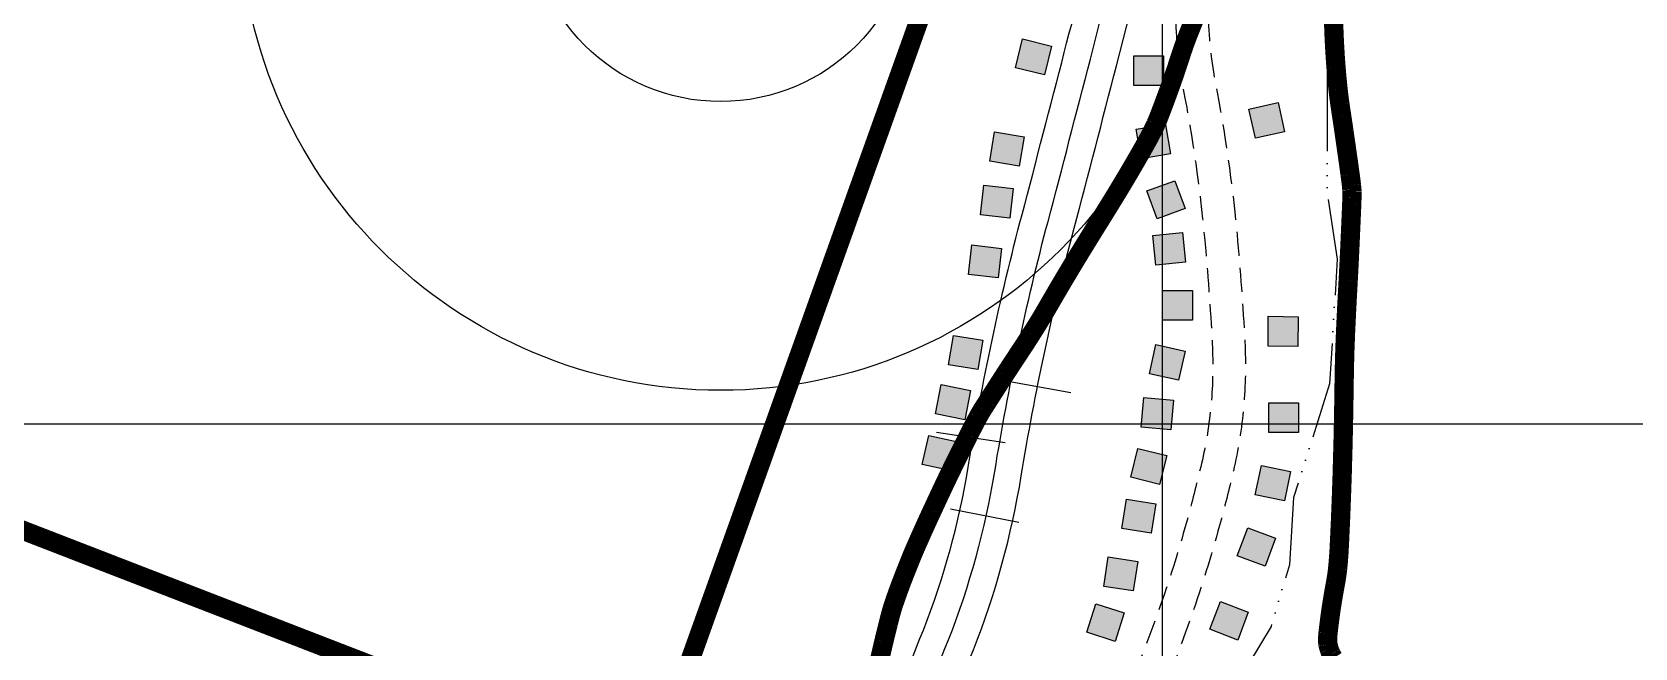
# Model space of a CAD drawing. Header units: inches. Extents: x 10131215 to 10153225, y 3476725 to 3491422.
# Drawn here: x 10148825 to 10150491, y 3485768 to 3486407 of the extents above; entities that cross this region are included whole.
import ezdxf

# ---------------------------------------------------------------- set-up
doc = ezdxf.new("R2010")
doc.units = ezdxf.units.IN
doc.header["$LTSCALE"] = 100
doc.header["$MEASUREMENT"] = 0
for name, pattern in [('CENTER', [2, 1.25, -0.25, 0.25, -0.25]), ('CENTER2', [1.125, 0.75, -0.125, 0.125, -0.125]), ('DASHED2', [0.375, 0.25, -0.125]), ('STREAM', [1.5, 1, -0.125, 0, -0.125, 0, -0.125, 0, -0.125])]:
    doc.linetypes.add(name, pattern=pattern)
doc.layers.get('0').update_dxf_attribs({"color": 60, "linetype": 'CONTINUOUS'})
for name, color, linetype in [('BOUNDARY-CITY', 251, 'CENTER2'), ('BUILDINGS', 7, 'CONTINUOUS'), ('GAS WELLS-PROPOSED', 171, 'CONTINUOUS'), ('GRID COORDINATES-VA SOUTH NAD27', 252, 'CONTINUOUS'), ('OUTCROP-UPPER MASON-IMBODEN', 7, 'CONTINUOUS'), ('PROPERTY LINES-MINERAL', 1, 'CENTER'), ('RAILROADS', 30, 'CONTINUOUS'), ('ROADS', 34, 'DASHED2'), ('WATER-SURFACE', 140, 'STREAM')]:
    doc.layers.add(name, color=color, linetype=linetype)

# ---------------------------------------------------------------- blocks, each defined once
blk = doc.blocks.new('RRTIC')
blk.add_line((0, -36.2), (0, 36.2))

msp = doc.modelspace()

# ---------------------------------------------------------------- linework, layer by layer
at = {"layer": 'BOUNDARY-CITY', "const_width": 10.3, "flags": 128}
msp.add_lwpolyline([(10148420.8, 3484951.7), (10148777.9, 3485880.1), (10148796.5, 3485897.3), (10149368.4, 3485676.6), (10150282.5, 3485316.3), (10149776.3, 3483985.3), (10149438.3, 3483084.8), (10149398.1, 3482978.8), (10148582.1, 3483281.3), (10147875.8, 3483547), (10148313, 3484683.6)], close=True, dxfattribs=at)
at = {"layer": 'BUILDINGS'}
for points in [[(10149877.2, 3486363), (10149847.1, 3486370.3), (10149854.5, 3486400.4), (10149884.5, 3486393)], [(10149970, 3486382.8), (10150001, 3486382.8), (10150001, 3486351.9), (10149970, 3486351.9)], [(10150089.8, 3486327.5), (10150120, 3486334.2), (10150126.7, 3486304), (10150096.5, 3486297.3)], [(10149851, 3486268.2), (10149820.4, 3486273.3), (10149825.5, 3486303.8), (10149856.1, 3486298.8)], [(10149972.7, 3486306.5), (10150003.2, 3486311.6), (10150008.3, 3486281.1), (10149977.8, 3486275.9)], [(10149983.8, 3486242.4), (10150012.9, 3486253.1), (10150023.6, 3486224.1), (10149994.5, 3486213.3)], [(10149841.4, 3486214.2), (10149810.7, 3486217.7), (10149814.2, 3486248.4), (10149844.9, 3486244.9)], [(10149829.1, 3486152), (10149798.3, 3486155.6), (10149801.9, 3486186.4), (10149832.7, 3486182.8)], [(10149990, 3486196.3), (10150020.8, 3486199.1), (10150023.7, 3486168.3), (10149992.9, 3486165.4)], [(10150000.1, 3486139), (10150031.1, 3486139), (10150031.1, 3486108.1), (10150000.1, 3486108.1)], [(10150109.6, 3486081.2), (10150109.9, 3486112.2), (10150140.9, 3486111.8), (10150140.5, 3486080.9)], [(10149808.2, 3486056.8), (10149777.7, 3486061.9), (10149782.7, 3486092.4), (10149813.2, 3486087.4)], [(10149993.2, 3486082.9), (10150023.4, 3486076.1), (10150016.7, 3486045.9), (10149986.5, 3486052.6)], [(10149794.4, 3486004.8), (10149764, 3486010.8), (10149770, 3486041.2), (10149800.4, 3486035.2)], [(10149980.5, 3486027.9), (10150011.4, 3486025.2), (10150008.7, 3485994.3), (10149977.8, 3485997)], [(10150110.4, 3486022.4), (10150141.3, 3486022.4), (10150141.3, 3485991.4), (10150110.4, 3485991.4)], [(10149780.7, 3485951.5), (10149750.4, 3485958.1), (10149757.1, 3485988.4), (10149787.3, 3485981.7)], [(10149974.3, 3485975), (10150004.3, 3485967.7), (10149997, 3485937.6), (10149966.9, 3485945)], [(10150102.7, 3485957.1), (10150133, 3485950.8), (10150126.7, 3485920.5), (10150096.4, 3485926.8)], [(10149962.6, 3485922.3), (10149993.1, 3485917.4), (10149988.2, 3485886.8), (10149957.6, 3485891.7)], [(10150088.5, 3485892.4), (10150117.5, 3485881.7), (10150106.8, 3485852.6), (10150077.7, 3485863.4)], [(10149969.5, 3485826.9), (10149938.9, 3485831.6), (10149943.6, 3485862.2), (10149974.2, 3485857.5)], [(10149950.7, 3485774.5), (10149921.2, 3485784), (10149930.7, 3485813.5), (10149960.2, 3485804)], [(10150078.1, 3485775.9), (10150049.2, 3485787), (10150060.2, 3485815.9), (10150089.1, 3485804.9)]]:
    msp.add_lwpolyline(points, close=True, dxfattribs=at)
for points in [[(10149847.1, 3486370.3), (10149854.5, 3486400.4), (10149877.2, 3486363), (10149884.5, 3486393)], [(10150001, 3486382.8), (10150001, 3486351.9), (10149970, 3486382.8), (10149970, 3486351.9)], [(10150120, 3486334.2), (10150126.7, 3486304), (10150089.8, 3486327.5), (10150096.5, 3486297.3)], [(10149820.4, 3486273.3), (10149825.5, 3486303.8), (10149851, 3486268.2), (10149856.1, 3486298.8)], [(10150003.2, 3486311.6), (10150008.3, 3486281.1), (10149972.7, 3486306.5), (10149977.8, 3486275.9)], [(10150012.9, 3486253.1), (10150023.6, 3486224.1), (10149983.8, 3486242.4), (10149994.5, 3486213.3)], [(10149810.7, 3486217.7), (10149814.2, 3486248.4), (10149841.4, 3486214.2), (10149844.9, 3486244.9)], [(10149798.3, 3486155.6), (10149801.9, 3486186.4), (10149829.1, 3486152), (10149832.7, 3486182.8)], [(10150020.8, 3486199.1), (10150023.7, 3486168.3), (10149990, 3486196.3), (10149992.9, 3486165.4)], [(10150031.1, 3486139), (10150031.1, 3486108.1), (10150000.1, 3486139), (10150000.1, 3486108.1)], [(10150109.9, 3486112.2), (10150140.9, 3486111.8), (10150109.6, 3486081.2), (10150140.5, 3486080.9)], [(10149777.7, 3486061.9), (10149782.7, 3486092.4), (10149808.2, 3486056.8), (10149813.2, 3486087.4)], [(10150023.4, 3486076.1), (10150016.7, 3486045.9), (10149993.2, 3486082.9), (10149986.5, 3486052.6)], [(10149764, 3486010.8), (10149770, 3486041.2), (10149794.4, 3486004.8), (10149800.4, 3486035.2)], [(10150011.4, 3486025.2), (10150008.7, 3485994.3), (10149980.5, 3486027.9), (10149977.8, 3485997)], [(10150141.3, 3486022.4), (10150141.3, 3485991.4), (10150110.4, 3486022.4), (10150110.4, 3485991.4)], [(10149750.4, 3485958.1), (10149757.1, 3485988.4), (10149780.7, 3485951.5), (10149787.3, 3485981.7)], [(10150004.3, 3485967.7), (10149997, 3485937.6), (10149974.3, 3485975), (10149966.9, 3485945)], [(10150133, 3485950.8), (10150126.7, 3485920.5), (10150102.7, 3485957.1), (10150096.4, 3485926.8)], [(10149993.1, 3485917.4), (10149988.2, 3485886.8), (10149962.6, 3485922.3), (10149957.6, 3485891.7)], [(10150117.5, 3485881.7), (10150106.8, 3485852.6), (10150088.5, 3485892.4), (10150077.7, 3485863.4)], [(10149938.9, 3485831.6), (10149943.6, 3485862.2), (10149969.5, 3485826.9), (10149974.2, 3485857.5)], [(10149921.2, 3485784), (10149930.7, 3485813.5), (10149950.7, 3485774.5), (10149960.2, 3485804)], [(10150049.2, 3485787), (10150060.2, 3485815.9), (10150078.1, 3485775.9), (10150089.1, 3485804.9)]]:
    msp.add_solid(points, dxfattribs=at)
at = {"layer": 'GAS WELLS-PROPOSED'}
for radius in [500, 200]:
    msp.add_circle((10149540.8, 3486535.3), radius, dxfattribs=at)
at = {"layer": 'GRID COORDINATES-VA SOUTH NAD27'}
for p, q in [((10150000, 3476730), (10150000, 3490730)), ((10153220, 3486000), (10131220, 3486000))]:
    msp.add_line(p, q, dxfattribs=at)
at = {"layer": 'OUTCROP-UPPER MASON-IMBODEN', "const_width": 20}
for points in [[(10150177.6, 3485757, -0.031532), (10150175.2, 3485761.4, -0.032224), (10150173.3, 3485766, -0.03482), (10150171.9, 3485771.4, -0.045656), (10150171.6, 3485775.6, -0.026491), (10150171.9, 3485782.6, -0.007984), (10150174.8, 3485805.6, -0.012199), (10150179.4, 3485833.2, 0.020529), (10150181.9, 3485849.7, 0.014498), (10150183.7, 3485873.8, 0.004655), (10150186.7, 3485949.1, 0.004662), (10150188.7, 3486043.4, -0.008311), (10150190.2, 3486096.3, -0.002732), (10150192.9, 3486149.2, 0.002931), (10150195.3, 3486198.6, 0.000737), (10150196.6, 3486228.9, 0.003551), (10150196.8, 3486235.2, 0.005459), (10150196.9, 3486238.7, 0.007158), (10150196.9, 3486241.3, 0.013811), (10150196.7, 3486243.9, 0.007781), (10150196.3, 3486248.4, 0.007125), (10150194.9, 3486259.4, 0.001756), (10150188.6, 3486303.9, 0.001538), (10150186.2, 3486320, -0.002031), (10150184.4, 3486332.1, -0.009934), (10150182.4, 3486347.8, -0.006606), (10150180.2, 3486371.5, -0.008315), (10150178.3, 3486402.8, -0.005996), (10150177, 3486446.2, -0.001405)], [(10150035.7, 3486427.1, 0.009333), (10150025.8, 3486402.8, 0.014312), (10150017.9, 3486380.2, -0.009874), (10150006.6, 3486347.2, -0.004278), (10149996.4, 3486319.9, -0.014413), (10149993, 3486311.9, -0.015006), (10149988.2, 3486302, -0.008684), (10149979.1, 3486285.4, -0.002271), (10149967.7, 3486265.7, -0.003305), (10149959.7, 3486252.2, -0.004537), (10149939.3, 3486218.8, 0.003223), (10149910.4, 3486172, 0.006452), (10149880.2, 3486120.9, -0.011971), (10149863.6, 3486093.6, -0.004095), (10149853.3, 3486077.7, 0.00238), (10149835.5, 3486050.6, 0.001256), (10149818.3, 3486023.8, 0.004055), (10149813, 3486015.5, 0.014263), (10149808.2, 3486007.3, 0.006509), (10149798.6, 3485988.8, 0.003808), (10149784.2, 3485960, 0.004121), (10149771.3, 3485933.2, 0.001113), (10149760.7, 3485910.5, 0.001818), (10149754.3, 3485896.6, 0.002467), (10149748.5, 3485883.7, 0.002137), (10149741.9, 3485868.7, 0.007238), (10149737.5, 3485858.1, 0.003696), (10149729.3, 3485837.3, 0.009416), (10149720.9, 3485814, 0.017714), (10149717.1, 3485801.3, 0.003562), (10149715, 3485793, 0.001555), (10149710.3, 3485773.9, 0.004188), (10149706, 3485755.1, -0.004614)]]:
    msp.add_lwpolyline(points, format="xyb", dxfattribs=at)
at = {"layer": 'PROPERTY LINES-MINERAL', "const_width": 20}
msp.add_lwpolyline([(10145852.5, 3477967.3), (10145477.2, 3478389.8), (10145524.1, 3478706.3), (10145289.6, 3479034.6), (10145840.8, 3479480), (10148022.2, 3482000.3), (10147875.8, 3483547), (10148796.5, 3485897.3), (10149467.1, 3485637.7), (10150064.7, 3487307.4), (10148434.5, 3489312), (10147050.6, 3488960.3), (10144259.3, 3488972), (10142693.6, 3487741), (10142154.1, 3487776.2), (10140301, 3489311.8), (10137154.3, 3489311.8)], dxfattribs=at)
at = {"layer": 'RAILROADS', "flags": 128}
for points in [[(10149232, 3484891.8, 0.015838), (10149271.8, 3484912.6, 0.098095), (10149307.3, 3484943.1, 0.002676), (10149438.7, 3485112.5), (10149455.5, 3485134.5, 0.000021), (10149456.5, 3485135.8, 0.026455), (10149552.3, 3485275.9, 0.012165), (10149670.8, 3485481.5, 0.030763), (10149803.5, 3485765.7, 0.053447), (10149853.2, 3485946.4, -0.024081), (10149908.1, 3486203.6, 0.001584), (10149952.1, 3486372.5), (10149975.9, 3486465.9, 0.000554), (10149990.9, 3486525, -0.001139), (10150000.8, 3486564.3, 0.014907), (10150012, 3486632.3, 0.152511), (10150003.2, 3486683.5, -3.879346)], [(10149411.1, 3485168.6, 0.000021), (10149412.1, 3485169.9, 0.026455), (10149504.6, 3485305.1, 0.012165), (10149621.7, 3485508.3, 0.030763), (10149751.5, 3485786.3, 0.053447), (10149798, 3485955.4, -0.024081), (10149854, 3486217.9, 0.001584), (10149897.9, 3486386.4, -0.046409), (10149948.3, 3486533.9, 0.001894), (10149986, 3486618.7, 0.793393)], [(10148742.1, 3484785, 0.070201), (10148886.2, 3484737.1, 0.109286), (10149089.4, 3484744.7, 0.108573), (10149131.9, 3484766.4, 0.063153), (10149163.1, 3484799.3, -0.008519), (10149271.8, 3484943.3), (10149285.3, 3484960.4, 0.002676), (10149416.5, 3485129.6), (10149433.3, 3485151.5, 0.000021), (10149434.3, 3485152.9, 0.026455), (10149528.5, 3485290.5, 0.012165), (10149646.2, 3485494.9, 0.030763), (10149777.5, 3485776, 0.053447), (10149825.6, 3485950.9, -0.024081), (10149881, 3486210.8, 0.001584), (10149925, 3486379.4), (10149933.8, 3486413.8, 0.001106), (10149963.7, 3486531.9, -0.007795)]]:
    msp.add_lwpolyline(points, format="xyb", dxfattribs=at)
at = {"layer": 'ROADS', "flags": 128}
for points in [[(10151835.1, 3489167), (10151826.4, 3489109.2, -0.062011), (10151785.5, 3488963.2, 0.005526), (10151741.7, 3488855.6, -0.00037), (10151706.8, 3488767.2, 0.03114), (10151650.2, 3488592.8, -0.055429), (10151588, 3488429.1, -0.026988), (10151480.9, 3488245.1, -0.014697), (10151362.6, 3488076.1, -0.104149), (10151251.5, 3487978, -0.009726), (10151107.1, 3487899.9, 0.008918), (10150879.1, 3487777, 0.008021), (10150675.9, 3487658.5, 0.058689), (10150519.5, 3487536.7, 0.032763), (10150328.9, 3487292.9, 0.025143), (10150283.7, 3487218.9, 0.0078), (10150184.5, 3487029.3, 0.056543), (10150093.6, 3486782.9, -0.001754), (10150050.3, 3486609.4, -0.007669), (10150025.8, 3486518.5, 0.0722), (10150013.5, 3486427.4, 0.045473), (10150021.5, 3486348.3, -0.024616), (10150043.6, 3486194, -0.010308), (10150051.6, 3486083.8, -0.070555), (10150040.5, 3485959.3, -0.009256), (10150026.4, 3485903.8, -0.03479), (10149963.4, 3485723.4, -0.016425), (10149873.9, 3485532.5, -0.04982), (10149762.4, 3485358.9, -0.045297), (10149648.7, 3485239.5, 0.03889), (10149553.8, 3485142.5, 0.004024), (10149445.5, 3485010.7, 0.05348), (10149347.6, 3484859, -0.020136), (10149269.9, 3484719, -0.158991), (10149222.5, 3484678.4, 0.037995), (10149163.2, 3484648.3, 0.177253)], [(10150392.3, 3487324.3, 0.006618), (10150356.9, 3487273.8, 0.025143), (10150313.5, 3487202.7, 0.0078), (10150214.8, 3487014, 0.056543), (10150126.5, 3486774.8, -0.001754), (10150083.2, 3486601, -0.007669), (10150058.5, 3486509.1, 0.0722), (10150047.5, 3486427.7, 0.045473), (10150054.9, 3486354.8, -0.024616), (10150077.4, 3486197.2, -0.010308), (10150085.5, 3486085.6, -0.070555), (10150073.6, 3485951.5, -0.009256), (10150059.2, 3485894.8, -0.03479), (10149994.6, 3485709.9, -0.016425), (10149904.1, 3485517, -0.04982), (10149789, 3485337.7, -0.029163), (10149715.5, 3485255.5, 0.03889)]]:
    msp.add_lwpolyline(points, format="xyb", dxfattribs=at)
at = {"layer": 'WATER-SURFACE', "flags": 128}
msp.add_lwpolyline([(10151982.7, 3489238.2), (10151922, 3489200.3), (10151916.1, 3489185.6), (10151886.8, 3489117.3), (10151894.3, 3489076.7), (10151890, 3489006.8), (10151872.2, 3488962.8), (10151823, 3488895.8), (10151782.8, 3488813.1), (10151714.9, 3488526.7), (10151627.7, 3488331.7), (10151537.7, 3488171.9), (10151391.8, 3488000.6), (10151381.8, 3488001.2), (10151375.6, 3487981.5), (10151296.1, 3487911.3), (10151113.8, 3487797.4), (10151005.6, 3487749), (10150995.3, 3487744.6), (10150923.6, 3487719), (10150871.2, 3487682.2), (10150731.9, 3487615.7), (10150615.9, 3487522.6), (10150567.6, 3487470.5), (10150545.2, 3487431.8), (10150538, 3487397.2), (10150487.8, 3487315.1), (10150481.9, 3487300.5), (10150304, 3487096.1), (10150263.8, 3487013.4), (10150258, 3486838.4), (10150208.8, 3486691.1), (10150200.1, 3486631.5), (10150162.4, 3486508.6), (10150171.2, 3486407.8), (10150170.9, 3486242.5), (10150181.6, 3486171.7), (10150173.5, 3486041.9), (10150136.2, 3485923.9), (10150131.8, 3485854.1), (10150112.8, 3485790.1), (10150045.8, 3485679), (10149990.1, 3485507.1), (10149989.5, 3485497.1), (10149923.4, 3485401), (10149770.4, 3485275.2), (10149711.2, 3485208.7), (10149639.2, 3485098), (10149620.5, 3485039), (10149597.8, 3484915.1), (10149562, 3484822.1), (10149522.5, 3484669.3), (10149487.6, 3484591.3), (10149426.6, 3484494.8), (10149351.8, 3484258.9), (10149340.9, 3484244.6), (10149299.9, 3484066.8), (10149256.2, 3484009.3), (10149213.9, 3483971.9), (10149136.6, 3483936.6), (10149096, 3483929.1), (10148936.1, 3483934), (10148830.4, 3483925.5), (10148758.7, 3483899.9), (10148711.9, 3483872.8), (10148674.8, 3483840), (10148658, 3483811), (10148654.7, 3483675.9), (10148671.5, 3483624.7), (10148675.9, 3483534.3), (10148718.7, 3483336.2), (10148722.5, 3483315.9), (10148734.2, 3483019.5), (10148754.5, 3482943.1), (10148762.3, 3482827.4), (10148783.6, 3482765.9), (10148806.4, 3482649.3), (10148832.9, 3482592.5), (10148899.1, 3482367.9), (10148888.3, 3482273.4), (10148875.5, 3482229.1), (10148842.2, 3482176), (10148752.4, 3482101.4), (10148659.2, 3482052.1), (10148522.4, 3481945.3), (10148444.2, 3481895.1), (10148385.9, 3481843.6), (10148385.3, 3481833.6), (10148375.3, 3481834.2), (10148374.7, 3481824.2), (10148364.7, 3481824.8), (10148364.1, 3481814.8), (10148354.1, 3481815.5), (10148353.5, 3481805.5), (10148343.5, 3481806.1), (10148342.9, 3481796.1), (10148312, 3481783), (10148306.1, 3481768.3), (10148296.1, 3481769), (10148232.6, 3481712.8), (10148202, 3481704.6), (10148190.8, 3481685.3), (10148134.4, 3481663.7), (10148040.9, 3481609.4), (10147779.4, 3481430.2), (10147751.7, 3481386.8), (10147735.6, 3481380), (10147725.5, 3481368.4), (10147654.2, 3481267.6), (10147585, 3481121.6), (10147507.4, 3481001.1), (10147475.4, 3480887.9), (10147476.4, 3480822.7), (10147489.5, 3480791.8), (10147544.1, 3480703.2), (10147664.2, 3480540.4), (10147702.2, 3480508), (10147809.9, 3480386.1), (10147871.9, 3480337.1), (10147905.9, 3480320), (10147986.1, 3480239.8), (10148056.3, 3480160.3), (10148172, 3480007.8), (10148235.3, 3479898.7), (10148283.4, 3479785.4), (10148329.7, 3479562.1), (10148387.1, 3479438.3), (10148558.3, 3479212.2), (10148756.1, 3479009.5), (10148765.5, 3478998.9), (10148863.7, 3478887.6), (10148908.3, 3478799.6), (10149001, 3478678.6), (10149046.2, 3478600.7), (10149116.7, 3478446), (10149167, 3478367.7), (10149294.8, 3478249.5), (10149458.9, 3478149.1), (10149500.7, 3478096.4), (10149528.2, 3477974.5), (10149523.8, 3477904.6), (10149510.4, 3477850.3), (10149507, 3477795.4), (10149447.9, 3477648.7), (10149424.9, 3477439.7), (10149409.7, 3477275.3), (10149409.4, 3477270.3), (10149415.7, 3477209.8), (10149415.4, 3477204.8), (10149421.9, 3477149.3), (10149444.1, 3477102.8), (10149438.2, 3476927.8), (10149439.3, 3476867.3)], dxfattribs=at)

# ---------------------------------------------------------------- block references
at = {"layer": 'RAILROADS', "xscale": 1.000028516851045, "yscale": 1.000028516851045, "zscale": 1.000028516851045}
for p, rotation in [((10149869.2, 3486039.1), 79.81830689017072), ((10149800.8, 3485986.6), 261.4639960469341), ((10149815.1, 3485905.4), 258.9523140641968)]:
    msp.add_blockref('RRTIC', p, dxfattribs=dict(at, rotation=rotation))

doc.saveas('drawing.dxf')
